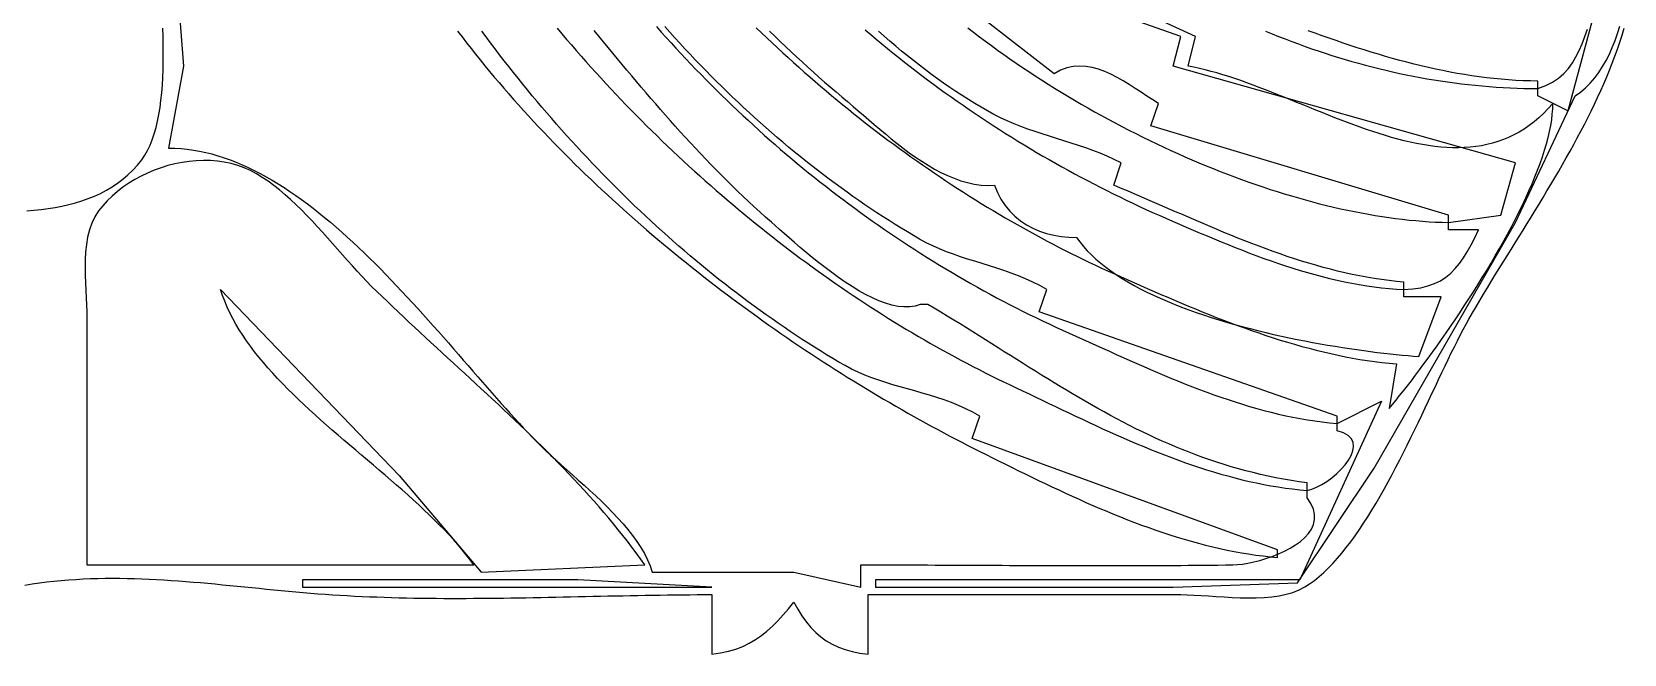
# Model space of a CAD drawing. Header units: metres. Extents: x 0 to 792, y 0 to 1224.
# Drawn here: x 397.6 to 611.6, y 211 to 294.6 of the extents above; entities that cross this region are included whole.
import ezdxf

# ---------------------------------------------------------------- set-up
doc = ezdxf.new("R2010")
doc.units = ezdxf.units.M

msp = doc.modelspace()

# ---------------------------------------------------------------- linework, layer by layer
for points in [[(416, 316), (418, 290), (416, 279), (416.8373, 278.9829), (417.6728, 278.9326), (418.5062, 278.8497), (419.3375, 278.7349), (420.1666, 278.5891), (420.9936, 278.413), (421.8182, 278.2073), (422.6405, 277.9727), (423.4605, 277.7101), (424.278, 277.4202), (425.0929, 277.1037), (425.9053, 276.7614), (426.7151, 276.394), (427.5221, 276.0023), (428.3265, 275.5871), (429.1279, 275.149), (429.9266, 274.6889), (430.7223, 274.2075), (431.5149, 273.7055), (432.3046, 273.1837), (433.0911, 272.6428), (433.8744, 272.0837), (434.6545, 271.507), (435.4313, 270.9135), (436.2048, 270.3039), (436.9748, 269.679), (437.7414, 269.0396), (438.5044, 268.3864), (439.2638, 267.7202), (440.0196, 267.0417), (440.7716, 266.3516), (441.5199, 265.6507), (442.2643, 264.9398), (443.0049, 264.2197), (443.7415, 263.4909), (444.474, 262.7544), (445.2025, 262.0109), (445.9268, 261.2611), (446.647, 260.5057), (447.3628, 259.7456), (448.0744, 258.9814), (448.7816, 258.214), (449.4843, 257.444), (450.1826, 256.6723), (450.8762, 255.8995), (451.5653, 255.1265), (452.2497, 254.3539), (452.9293, 253.5826), (453.6041, 252.8133), (454.2741, 252.0467), (454.9392, 251.2835), (455.5992, 250.5247), (456.2543, 249.7708), (456.9042, 249.0226), (457.549, 248.281), (458.1885, 247.5465), (458.8228, 246.8201), (459.4517, 246.1024), (460.0752, 245.3942), (460.6933, 244.6963), (461.3058, 244.0094), (461.9127, 243.3342), (462.514, 242.6715), (463.1096, 242.022), (463.6995, 241.3866), (464.2835, 240.7659), (464.8616, 240.1608), (465.4338, 239.5719), (466, 239), (466.6406, 238.3732), (467.3161, 237.7362), (468.0217, 237.089), (468.7525, 236.4315), (469.5037, 235.7639), (470.2705, 235.0859), (471.0479, 234.3978), (471.8313, 233.6994), (472.6157, 232.9908), (473.3963, 232.272), (474.1683, 231.543), (474.9268, 230.8038), (475.667, 230.0544), (476.3841, 229.2948), (477.0733, 228.525), (477.7296, 227.745), (478.3484, 226.9548), (478.9247, 226.1544), (479.4536, 225.3439), (479.9305, 224.5231), (480.3504, 223.6922), (480.7085, 222.8512), (481, 222), (499, 222), (500, 222), (509, 220), (509, 223), (509.9996, 222.9997), (510.9994, 222.9989), (511.9992, 222.9976), (512.999, 222.9959), (513.9988, 222.9938), (514.9987, 222.9913), (515.9986, 222.9884), (516.9986, 222.9852), (517.9985, 222.9817), (518.9985, 222.978), (519.9986, 222.9741), (520.9986, 222.97), (521.9987, 222.9657), (522.9988, 222.9613), (523.9989, 222.9568), (524.999, 222.9523), (525.9992, 222.9478), (526.9993, 222.9432), (527.9995, 222.9387), (528.9997, 222.9343), (529.9998, 222.93), (531, 222.9259), (532.0002, 222.9219), (533.0004, 222.9182), (534.0006, 222.9147), (535.0008, 222.9114), (536.001, 222.9085), (537.0011, 222.9059), (538.0013, 222.9038), (539.0015, 222.902), (540.0016, 222.9006), (541.0018, 222.8998), (542.0019, 222.8994), (543.002, 222.8996), (544.0021, 222.9004), (545.0021, 222.9018), (546.0022, 222.9038), (547.0022, 222.9065), (548.0022, 222.9099), (549.0022, 222.9141), (550.0021, 222.919), (551.002, 222.9247), (552.0019, 222.9313), (553.0017, 222.9388), (554.0015, 222.9471), (555.0013, 222.9565), (556.001, 222.9667), (557.0007, 222.978), (558.0004, 222.9903), (559, 223.0038), (559.6081, 223.0344), (560.2881, 223.1099), (561.0264, 223.2295), (561.8097, 223.3924), (562.6245, 223.5977), (563.4574, 223.8447), (564.295, 224.1325), (565.1239, 224.4604), (565.9307, 224.8275), (566.7019, 225.2331), (567.4241, 225.6762), (568.0839, 226.1562), (568.6679, 226.6722), (569.1626, 227.2234), (569.5547, 227.8091), (569.8307, 228.4283), (569.9772, 229.0802), (569.9808, 229.7642), (569.8281, 230.4794), (569.5056, 231.2249), (569, 232), (569, 233), (569.609, 233.1637), (570.2627, 233.4296), (570.9427, 233.785), (571.6309, 234.217), (572.3089, 234.7129), (572.9585, 235.26), (573.5613, 235.8454), (574.0992, 236.4564), (574.5538, 237.0802), (574.9068, 237.7041), (575.1401, 238.3152), (575.2352, 238.9009), (575.174, 239.4483), (574.9381, 239.9447), (574.5094, 240.3772), (573.8694, 240.7333), (573, 241), (573, 242), (579, 245), (568, 221), (511, 221), (511, 220), (551, 220), (567.6713, 220.6034), (578, 236), (597, 269), (605, 286), (605.7242, 286.5214), (606.4024, 287.1029), (607.0362, 287.7406), (607.6272, 288.4307), (608.1769, 289.1694), (608.6869, 289.9529), (609.1587, 290.7773), (609.594, 291.6389), (609.9942, 292.5339), (610.361, 293.4584), (610.6959, 294.4086), (611.0006, 295.3807)], [(523.3768, 295.1804), (524.1636, 294.5705), (524.9585, 293.9646), (525.7614, 293.3628), (526.572, 292.7651), (527.3902, 292.1718), (528.2158, 291.583), (529.0485, 290.9987), (529.8882, 290.4191), (530.7346, 289.8444), (531.5876, 289.2746), (532.4469, 288.7099), (533.3124, 288.1505), (534.1839, 287.5964), (535.0611, 287.0478), (535.9438, 286.5048), (536.8319, 285.9675), (537.7251, 285.4361), (538.6232, 284.9106), (539.5261, 284.3913), (540.4335, 283.8783), (541.3453, 283.3716), (542.2612, 282.8714), (543.181, 282.3779), (544.1046, 281.8911), (545.0316, 281.4112), (545.962, 280.9384), (546.8956, 280.4726), (547.832, 280.0142), (548.7712, 279.5631), (549.7129, 279.1196), (550.6569, 278.6837), (551.603, 278.2557), (552.551, 277.8355), (553.5008, 277.4234), (554.452, 277.0194), (555.4046, 276.6238), (556.3582, 276.2365), (557.3128, 275.8579), (558.2681, 275.4879), (559.2238, 275.1267), (560.1799, 274.7745), (561.136, 274.4313), (562.0921, 274.0973), (563.0479, 273.7727), (564.0031, 273.4575), (564.9576, 273.1519), (565.9113, 272.856), (566.8638, 272.5699), (567.815, 272.2938), (568.7646, 272.0278), (569.7126, 271.772), (570.6586, 271.5265), (571.6025, 271.2916), (572.5441, 271.0672), (573.4832, 270.8536), (574.4195, 270.6508), (575.3529, 270.459), (576.2832, 270.2784), (577.2101, 270.109), (578.1335, 269.9509), (579.0532, 269.8044), (579.9689, 269.6695), (580.8805, 269.5464), (581.7878, 269.4351), (582.6905, 269.3359), (583.5884, 269.2488), (584.4814, 269.174), (585.3693, 269.1115), (586.2518, 269.0616), (587.1287, 269.0244), (588, 269), (588, 270), (548, 282), (549, 285), (548.2409, 285.4773), (547.4688, 285.9811), (546.6847, 286.5), (545.8896, 287.0226), (545.0845, 287.5375), (544.2704, 288.0336), (543.4482, 288.4994), (542.6189, 288.9236), (541.7835, 289.2949), (540.943, 289.6019), (540.0985, 289.8333), (539.2508, 289.9778), (538.4009, 290.0241), (537.55, 289.9608), (536.6988, 289.7765), (535.8485, 289.46), (535, 289), (508, 310)], [(611, 310), (604, 284), (600, 286), (600, 287), (601.045, 287.3894), (601.964, 287.859), (602.7695, 288.4041), (603.4742, 289.0206), (604.0908, 289.7041), (604.6318, 290.4502), (605.1099, 291.2547), (605.5378, 292.1132), (605.9281, 293.0212), (606.2935, 293.9746), (606.6466, 294.969)], [(494.9776, 295.1699), (495.68, 294.4911), (496.3857, 293.8164), (497.0947, 293.1458), (497.807, 292.4794), (498.5225, 291.8173), (499.2412, 291.1594), (499.963, 290.5059), (500.6879, 289.8566), (501.4158, 289.2118), (502.1467, 288.5713), (502.8805, 287.9352), (503.6171, 287.3037), (504.3566, 286.6766), (505.0988, 286.054), (505.8438, 285.436), (506.5914, 284.8226), (507.3417, 284.2138), (508.0945, 283.6097), (508.8498, 283.0102), (509.6076, 282.4155), (510.3678, 281.8256), (511.1304, 281.2404), (511.8953, 280.6601), (512.6625, 280.0846), (513.4319, 279.514), (514.2034, 278.9483), (514.9771, 278.3876), (515.7528, 277.8318), (516.5306, 277.2811), (517.3103, 276.7355), (518.0919, 276.1949), (518.8754, 275.6594), (519.6608, 275.1291), (520.4478, 274.604), (521.2367, 274.0841), (522.0271, 273.5694), (522.8192, 273.0601), (523.6129, 272.556), (524.408, 272.0573), (525.2047, 271.564), (526.0027, 271.0761), (526.8021, 270.5936), (527.6028, 270.1166), (528.4048, 269.6451), (529.208, 269.1792), (530.0124, 268.7189), (530.8179, 268.2641), (531.6245, 267.815), (532.432, 267.3716), (533.2406, 266.9339), (534.05, 266.5019), (534.8603, 266.0758), (535.6714, 265.6554), (536.4833, 265.2408), (537.2959, 264.8322), (538.1092, 264.4294), (538.9231, 264.0326), (539.7375, 263.6417), (540.5525, 263.2569), (541.3679, 262.8781), (542.1838, 262.5054), (543, 262.1388), (543.8935, 261.7409), (544.791, 261.3418), (545.6924, 260.9418), (546.5976, 260.5415), (547.5066, 260.1414), (548.4192, 259.7418), (549.3354, 259.3434), (550.2551, 258.9466), (551.1782, 258.5519), (552.1046, 258.1598), (553.0341, 257.7707), (553.9669, 257.3851), (554.9026, 257.0036), (555.8413, 256.6266), (556.7829, 256.2546), (557.7273, 255.8881), (558.6743, 255.5276), (559.624, 255.1735), (560.5762, 254.8264), (561.5308, 254.4867), (562.4878, 254.1549), (563.447, 253.8315), (564.4084, 253.517), (565.3719, 253.2118), (566.3374, 252.9165), (567.3048, 252.6316), (568.274, 252.3575), (569.2449, 252.0947), (570.2175, 251.8436), (571.1917, 251.6049), (572.1673, 251.3789), (573.1443, 251.1662), (574.1226, 250.9673), (575.1022, 250.7825), (576.0828, 250.6125), (577.0645, 250.4577), (578.0472, 250.3185), (579.0307, 250.1955), (580.015, 250.0892), (581, 250), (580, 244), (580.4544, 244.5474), (580.928, 245.1273), (581.4196, 245.7383), (581.9279, 246.3793), (582.4518, 247.0489), (582.9899, 247.7459), (583.5409, 248.469), (584.1038, 249.217), (584.6771, 249.9885), (585.2598, 250.7824), (585.8505, 251.5973), (586.4479, 252.4321), (587.0509, 253.2853), (587.6583, 254.1559), (588.2687, 255.0424), (588.8809, 255.9437), (589.4937, 256.8584), (590.1058, 257.7854), (590.716, 258.7233), (591.3231, 259.6708), (591.9258, 260.6268), (592.5229, 261.59), (593.1131, 262.559), (593.6952, 263.5327), (594.2679, 264.5097), (594.83, 265.4888), (595.3803, 266.4687), (595.9174, 267.4482), (596.4403, 268.4261), (596.9476, 269.4009), (597.4381, 270.3715), (597.9105, 271.3366), (598.3636, 272.295), (598.7962, 273.2453), (599.207, 274.1864), (599.5948, 275.1169), (599.9583, 276.0356), (600.2963, 276.9412), (600.6075, 277.8325), (600.8908, 278.7082), (601.1448, 279.567), (601.3683, 280.4076), (601.5602, 281.2289), (601.719, 282.0295), (601.8437, 282.8082), (601.9329, 283.5636), (601.9854, 284.2947), (602, 285), (601.3882, 284.3087), (600.7636, 283.6662), (600.1267, 283.0711), (599.4777, 282.5223), (598.817, 282.0186), (598.145, 281.5589), (597.4619, 281.142), (596.7682, 280.7667), (596.0641, 280.4319), (595.3501, 280.1364), (594.6264, 279.8791), (593.8934, 279.6587), (593.1515, 279.4741), (592.4009, 279.3242), (591.6421, 279.2077), (590.8754, 279.1235), (590.1011, 279.0705), (589.3196, 279.0474), (588.5312, 279.0532), (587.7362, 279.0865), (586.935, 279.1464), (586.128, 279.2316), (585.3155, 279.3409), (584.4978, 279.4731), (583.6753, 279.6272), (582.8483, 279.802), (582.0172, 279.9962), (581.1823, 280.2087), (580.344, 280.4383), (579.5025, 280.6839), (578.6583, 280.9444), (577.8117, 281.2185), (576.963, 281.505), (576.1126, 281.8029), (575.2609, 282.1109), (574.408, 282.4279), (573.5545, 282.7527), (572.7007, 283.0841), (571.8469, 283.4211), (570.9934, 283.7623), (570.1405, 284.1067), (569.2888, 284.4531), (568.4383, 284.8002), (567.5897, 285.1471), (566.743, 285.4924), (565.8988, 285.835), (565.0574, 286.1738), (564.219, 286.5075), (563.3841, 286.8351), (562.5529, 287.1553), (561.7259, 287.467), (560.9034, 287.769), (560.0857, 288.0602), (559.2731, 288.3393), (558.4661, 288.6053), (557.6649, 288.8569), (556.8699, 289.093), (556.0815, 289.3124), (555.2999, 289.514), (554.5256, 289.6965), (553.7588, 289.8589), (553, 290), (554, 294), (541, 300)], [(496.7301, 294.7222), (497.4554, 294.0214), (498.1847, 293.3244), (498.9181, 292.6312), (499.6554, 291.9418), (500.3965, 291.256), (501.1414, 290.5739), (501.89, 289.8953), (502.6421, 289.2203), (503.3978, 288.5488), (504.1568, 287.8806), (504.9191, 287.2159), (505.6847, 286.5544), (506.4534, 285.8963), (507.2252, 285.2413), (508, 284.5895), (508.6788, 284.0155), (509.3759, 283.4185), (510.0908, 282.8031), (510.8225, 282.1742), (511.5705, 281.5365), (512.334, 280.8947), (513.1123, 280.2538), (513.9047, 279.6184), (514.7105, 278.9934), (515.529, 278.3834), (516.3594, 277.7933), (517.2012, 277.2278), (518.0534, 276.6918), (518.9155, 276.19), (519.7867, 275.7271), (520.6664, 275.308), (521.5537, 274.9374), (522.448, 274.62), (523.3487, 274.3608), (524.2549, 274.1644), (525.166, 274.0356), (526.0812, 273.9792), (527, 274), (527.3811, 273.0211), (527.8491, 272.117), (528.398, 271.2874), (529.0214, 270.5321), (529.7133, 269.8507), (530.4674, 269.243), (531.2776, 268.7087), (532.1377, 268.2475), (533.0415, 267.8592), (533.9828, 267.5433), (534.9555, 267.2998), (535.9534, 267.1282), (536.9702, 267.0284), (538, 267), (538.443, 266.3886), (538.9274, 265.7911), (539.4516, 265.2073), (540.0144, 264.6373), (540.6142, 264.0807), (541.2495, 263.5376), (541.919, 263.0078), (542.6212, 262.4911), (543.3547, 261.9875), (544.118, 261.4968), (544.9096, 261.019), (545.7282, 260.5538), (546.5722, 260.1013), (547.4404, 259.6612), (548.3311, 259.2334), (549.2429, 258.8179), (550.1745, 258.4145), (551.1244, 258.023), (552.0911, 257.6435), (553.0732, 257.2757), (554.0693, 256.9195), (555.0779, 256.5748), (556.0975, 256.2416), (557.1268, 255.9196), (558.1642, 255.6087), (559.2084, 255.3089), (560.2579, 255.0201), (561.3113, 254.742), (562.367, 254.4746), (563.4238, 254.2178), (564.4801, 253.9714), (565.5344, 253.7353), (566.5854, 253.5095), (567.6317, 253.2937), (568.6716, 253.0879), (569.7039, 252.892), (570.7271, 252.7058), (571.7398, 252.5292), (572.7404, 252.3621), (573.7275, 252.2044), (574.6998, 252.0559), (575.6558, 251.9166), (576.594, 251.7863), (577.5129, 251.6649), (578.4113, 251.5523), (579.2875, 251.4484), (580.1401, 251.3529), (580.9678, 251.266), (581.7691, 251.1873), (582.5425, 251.1168), (583.2866, 251.0544), (584, 251), (587, 259), (582, 259), (582, 260), (583.1779, 260.0805), (584.2461, 260.2396), (585.2144, 260.4765), (586.0921, 260.7903), (586.889, 261.1805), (587.6145, 261.6461), (588.2783, 262.1866), (588.8899, 262.801), (589.4589, 263.4887), (589.9949, 264.2489), (590.5074, 265.0809), (591.006, 265.9839), (591.5003, 266.9572), (592, 268), (588, 268), (588, 269), (595, 270), (597, 277), (551, 290), (552, 294), (536, 299.6875)], [(481.5615, 295.3317), (482.2108, 294.5987), (482.8641, 293.8694), (483.5216, 293.1439), (484.183, 292.4222), (484.8486, 291.7042), (485.5182, 290.9902), (486.1918, 290.2799), (486.8694, 289.5736), (487.551, 288.8712), (488.2366, 288.1727), (488.9261, 287.4782), (489.6196, 286.7877), (490.317, 286.1013), (491.0183, 285.4189), (491.7236, 284.7405), (492.4327, 284.0664), (493.1457, 283.3963), (493.8626, 282.7304), (494.5833, 282.0687), (495.3079, 281.4113), (496.0362, 280.7581), (496.7684, 280.1091), (497.5044, 279.4645), (498.2441, 278.8243), (498.9876, 278.1884), (499.7348, 277.5568), (500.4858, 276.9298), (501.2405, 276.3071), (501.9988, 275.689), (502.7609, 275.0753), (503.5266, 274.4662), (504.296, 273.8616), (505.0691, 273.2616), (505.8457, 272.6663), (506.626, 272.0756), (507.4099, 271.4895), (508.1974, 270.9082), (508.9884, 270.3316), (509.783, 269.7597), (510.5811, 269.1927), (511.3828, 268.6304), (512.188, 268.073), (512.9966, 267.5204), (513.8088, 266.9728), (514.6244, 266.4301), (515.4434, 265.8923), (516.266, 265.3595), (517.0919, 264.8317), (517.9212, 264.3089), (518.754, 263.7913), (519.5901, 263.2787), (520.4296, 262.7712), (521.2724, 262.2688), (522.1186, 261.7717), (522.9681, 261.2797), (523.8209, 260.793), (524.677, 260.3115), (525.5363, 259.8353), (526.399, 259.3645), (527.2649, 258.899), (528.134, 258.4388), (529.0063, 257.984), (529.8819, 257.5347), (530.7606, 257.0908), (531.6425, 256.6524), (532.5276, 256.2196), (533.4159, 255.7922), (534.3072, 255.3704), (535.2017, 254.9542), (536.0993, 254.5437), (537, 254.1388), (537.8957, 253.7383), (538.7948, 253.3342), (539.697, 252.9272), (540.6025, 252.518), (541.5111, 252.1073), (542.4228, 251.6955), (543.3375, 251.2836), (544.2553, 250.872), (545.1761, 250.4615), (546.0998, 250.0528), (547.0264, 249.6464), (547.9559, 249.2431), (548.8882, 248.8435), (549.8233, 248.4483), (550.7612, 248.0581), (551.7018, 247.6736), (552.645, 247.2955), (553.5909, 246.9245), (554.5393, 246.5611), (555.4903, 246.2061), (556.4439, 245.8601), (557.3999, 245.5238), (558.3583, 245.1978), (559.3191, 244.8828), (560.2823, 244.5795), (561.2478, 244.2886), (562.2156, 244.0106), (563.1856, 243.7463), (564.1578, 243.4963), (565.1321, 243.2613), (566.1086, 243.0419), (567.0872, 242.8388), (568.0678, 242.6527), (569.0504, 242.4842), (570.0349, 242.3341), (571.0214, 242.2029), (572.0098, 242.0913), (573, 242), (573, 243), (533, 257), (534, 260), (533.0659, 260.5218), (532.1195, 260.9972), (531.1627, 261.4317), (530.1975, 261.8308), (529.2259, 262.2), (528.2498, 262.5446), (527.2713, 262.8703), (526.2923, 263.1824), (525.3147, 263.4865), (524.3407, 263.7881), (523.372, 264.0925), (522.4109, 264.4053), (521.4591, 264.7319), (520.5187, 265.0779), (519.5916, 265.4487), (518.6799, 265.8497), (517.7855, 266.2865), (516.9105, 266.7646), (516.0879, 267.2453), (515.267, 267.7345), (514.4476, 268.232), (513.63, 268.7378), (512.8142, 269.2518), (512.0003, 269.7739), (511.1884, 270.3039), (510.3786, 270.8418), (509.5709, 271.3874), (508.7655, 271.9408), (507.9624, 272.5016), (507.1617, 273.0699), (506.3636, 273.6456), (505.568, 274.2286), (504.7751, 274.8187), (503.985, 275.4158), (503.1977, 276.0199), (502.4133, 276.6309), (501.632, 277.2486), (500.8538, 277.8729), (500.0788, 278.5038), (499.3071, 279.1412), (498.5387, 279.7849), (497.7738, 280.4348), (497.0125, 281.0909), (496.2547, 281.753), (495.5007, 282.4211), (494.7505, 283.095), (494.0042, 283.7746), (493.2619, 284.4599), (492.5236, 285.1507), (491.7894, 285.8469), (491.0595, 286.5485), (490.334, 287.2553), (489.6128, 287.9673), (488.8961, 288.6843), (488.184, 289.4062), (487.4766, 290.1329), (486.7739, 290.8644), (486.0761, 291.6005), (485.3832, 292.3411), (484.6953, 293.0861), (484.0125, 293.8355), (483.3349, 294.5891), (482.6626, 295.3468)], [(396.6992, 220.2728), (397.6729, 220.4316), (398.6477, 220.5736), (399.6238, 220.6996), (400.6009, 220.8099), (401.5791, 220.9053), (402.5583, 220.9861), (403.5385, 221.0531), (404.5195, 221.1067), (405.5014, 221.1475), (406.484, 221.1761), (407.4674, 221.1931), (408.4515, 221.1989), (409.4362, 221.1942), (410.4214, 221.1796), (411.4072, 221.1554), (412.3934, 221.1225), (413.38, 221.0812), (414.367, 221.0322), (415.3542, 220.976), (416.3417, 220.9131), (417.3294, 220.8442), (418.3173, 220.7698), (419.3052, 220.6904), (420.2931, 220.6067), (421.281, 220.5191), (422.2688, 220.4283), (423.2565, 220.3347), (424.244, 220.239), (425.2312, 220.1417), (426.2182, 220.0434), (427.2048, 219.9446), (428.1909, 219.8459), (429.1767, 219.7478), (430.1619, 219.651), (431.1465, 219.5559), (432.1305, 219.4632), (433.1138, 219.3733), (434.0964, 219.2869), (435.0782, 219.2045), (436.0592, 219.1267), (437.0393, 219.054), (438.0284, 218.986), (439.0186, 218.9232), (440.0099, 218.8654), (441.0022, 218.8124), (441.9954, 218.7642), (442.9895, 218.7205), (443.9846, 218.6812), (444.9804, 218.6461), (445.9771, 218.6151), (446.9745, 218.5881), (447.9726, 218.5649), (448.9714, 218.5453), (449.9708, 218.5292), (450.9708, 218.5165), (451.9714, 218.5069), (452.9724, 218.5003), (453.974, 218.4967), (454.9759, 218.4957), (455.9782, 218.4973), (456.9809, 218.5014), (457.9839, 218.5077), (458.9871, 218.5161), (459.9906, 218.5265), (460.9942, 218.5388), (461.998, 218.5526), (463.0018, 218.568), (464.0057, 218.5848), (465.0097, 218.6027), (466.0135, 218.6217), (467.0174, 218.6416), (468.0211, 218.6623), (469.0246, 218.6836), (470.028, 218.7053), (471.0311, 218.7272), (472.034, 218.7494), (473.0365, 218.7715), (474.0386, 218.7935), (475.0404, 218.8151), (476.0417, 218.8363), (477.0426, 218.8569), (478.0429, 218.8766), (479.0426, 218.8955), (480.0418, 218.9133), (481.0403, 218.9299), (482.0381, 218.945), (483.0352, 218.9587), (484.0315, 218.9707), (485.027, 218.9808), (486.0216, 218.989), (487.0153, 218.995), (488.0081, 218.9987), (489, 219), (489, 211), (490.1478, 211.1651), (491.2167, 211.3949), (492.2144, 211.6887), (493.1489, 212.0459), (494.0279, 212.4658), (494.8592, 212.9476), (495.6507, 213.4908), (496.4101, 214.0947), (497.1453, 214.7585), (497.864, 215.4816), (498.5742, 216.2633), (499.2836, 217.103), (500, 218), (500.5467, 217.026), (501.111, 216.1332), (501.6982, 215.3193), (502.3135, 214.582), (502.9624, 213.9188), (503.6501, 213.3275), (504.382, 212.8055), (505.1634, 212.3507), (505.9997, 211.9605), (506.8961, 211.6328), (507.8581, 211.365), (508.8909, 211.1548), (510, 211), (510, 219), (552, 219), (552.8583, 218.9857), (553.7738, 218.9473), (554.738, 218.8916), (555.7425, 218.8251), (556.779, 218.7546), (557.8392, 218.6867), (558.9146, 218.6282), (559.997, 218.5857), (561.078, 218.5659), (562.1491, 218.5755), (563.2021, 218.6212), (564.2287, 218.7097), (565.2203, 218.8477), (566.1687, 219.0417), (567.0656, 219.2986), (567.9025, 219.625), (568.6712, 220.0277), (569.3157, 220.4442), (569.9541, 220.9086), (570.5865, 221.4187), (571.2128, 221.9725), (571.833, 222.568), (572.4471, 223.2032), (573.055, 223.8759), (573.6568, 224.5843), (574.2524, 225.3262), (574.8419, 226.0996), (575.4251, 226.9026), (576.0021, 227.7329), (576.5729, 228.5887), (577.1375, 229.4679), (577.6957, 230.3684), (578.2477, 231.2883), (578.7934, 232.2254), (579.3328, 233.1778), (579.8659, 234.1435), (580.3926, 235.1203), (580.9129, 236.1063), (581.4269, 237.0994), (581.9345, 238.0975), (582.4357, 239.0988), (582.9304, 240.1011), (583.4187, 241.1023), (583.9006, 242.1006), (584.376, 243.0937), (584.8449, 244.0798), (585.3072, 245.0567), (585.7631, 246.0224), (586.2124, 246.975), (586.6552, 247.9123), (587.0914, 248.8323), (587.521, 249.733), (587.9441, 250.6124), (588.3605, 251.4684), (588.7702, 252.299), (589.1734, 253.1022), (589.5698, 253.8759), (589.9596, 254.6182), (590.3427, 255.3268), (590.7191, 256), (591.2041, 256.845), (591.6969, 257.6916), (592.1968, 258.5398), (592.7032, 259.3896), (593.2156, 260.2411), (593.7333, 261.0942), (594.2558, 261.9491), (594.7824, 262.8057), (595.3127, 263.6641), (595.8459, 264.5244), (596.3816, 265.3865), (596.9191, 266.2505), (597.4579, 267.1164), (597.9973, 267.9844), (598.5368, 268.8543), (599.0758, 269.7262), (599.6137, 270.6002), (600.1499, 271.4763), (600.6839, 272.3545), (601.215, 273.2349), (601.7427, 274.1175), (602.2663, 275.0024), (602.7854, 275.8895), (603.2992, 276.779), (603.8073, 277.6707), (604.309, 278.5649), (604.8037, 279.4615), (605.2909, 280.3605), (605.77, 281.2619), (606.2404, 282.1659), (606.7015, 283.0725), (607.1527, 283.9816), (607.5935, 284.8934), (608.0231, 285.8078), (608.4412, 286.7249), (608.847, 287.6447), (609.24, 288.5672), (609.6196, 289.4926), (609.9853, 290.4208), (610.3364, 291.3518), (610.6723, 292.2857), (610.9924, 293.2226), (611.2963, 294.1624), (611.5832, 295.1052)], [(396.9406, 270.5675), (397.9086, 270.6465), (398.8677, 270.7474), (399.8165, 270.8719), (400.7535, 271.0216), (401.6774, 271.1983), (402.5865, 271.4036), (403.4794, 271.6391), (404.3547, 271.9067), (405.2109, 272.2078), (406.0465, 272.5443), (406.8599, 272.9178), (407.6499, 273.3299), (408.4148, 273.7825), (409.1533, 274.277), (409.8637, 274.8153), (410.5448, 275.3989), (411.1949, 276.0296), (411.8127, 276.7091), (412.3966, 277.439), (412.8037, 278.0345), (413.1742, 278.6826), (413.5092, 279.3805), (413.8104, 280.1256), (414.0791, 280.915), (414.3166, 281.7461), (414.5245, 282.6161), (414.7042, 283.5223), (414.857, 284.462), (414.9844, 285.4324), (415.0878, 286.4308), (415.1687, 287.4545), (415.2284, 288.5007), (415.2684, 289.5667), (415.29, 290.6499), (415.2948, 291.7473), (415.2841, 292.8565), (415.2594, 293.9745), (415.222, 295.0986)], [(454.8417, 294.7179), (455.4374, 293.9358), (456.039, 293.1568), (456.6465, 292.381), (457.2598, 291.6083), (457.8787, 290.8389), (458.5032, 290.0727), (459.1333, 289.3097), (459.7688, 288.55), (460.4097, 287.7936), (461.0558, 287.0405), (461.7072, 286.2907), (462.3636, 285.5442), (463.0251, 284.8012), (463.6916, 284.0615), (464.3629, 283.3253), (465.039, 282.5925), (465.7198, 281.8632), (466.4052, 281.1374), (467.0951, 280.415), (467.7896, 279.6962), (468.4884, 278.981), (469.1915, 278.2693), (469.8988, 277.5612), (470.6102, 276.8568), (471.3257, 276.1559), (472.0451, 275.4588), (472.7685, 274.7653), (473.4956, 274.0755), (474.2265, 273.3895), (474.961, 272.7072), (475.6991, 272.0287), (476.4406, 271.354), (477.1856, 270.6831), (477.9338, 270.016), (478.6853, 269.3528), (479.44, 268.6935), (480.1977, 268.0381), (480.9584, 267.3866), (481.7219, 266.739), (482.4884, 266.0955), (483.2575, 265.4559), (484.0293, 264.8203), (484.8037, 264.1888), (485.5806, 263.5613), (486.3599, 262.9379), (487.1416, 262.3187), (487.9254, 261.7035), (488.7115, 261.0925), (489.4996, 260.4857), (490.2898, 259.883), (491.0818, 259.2846), (491.8757, 258.6904), (492.6714, 258.1004), (493.4687, 257.5148), (494.2676, 256.9334), (495.0681, 256.3564), (495.87, 255.7837), (496.6732, 255.2154), (497.4777, 254.6514), (498.2833, 254.0919), (499.0901, 253.5368), (499.8979, 252.9862), (500.7067, 252.44), (501.5163, 251.8984), (502.3266, 251.3612), (503.1377, 250.8286), (503.9494, 250.3006), (504.7616, 249.7772), (505.5743, 249.2583), (506.3873, 248.7442), (507.2006, 248.2346), (508.0141, 247.7298), (508.8278, 247.2296), (509.6414, 246.7341), (510.4551, 246.2434), (511.2686, 245.7575), (512.0819, 245.2763), (512.8949, 244.8), (513.7075, 244.3285), (514.5197, 243.8618), (515.3314, 243.4), (516.1424, 242.9432), (516.9528, 242.4912), (517.7624, 242.0442), (518.5711, 241.6021), (519.3788, 241.165), (520.1856, 240.7329), (520.9912, 240.3059), (521.7957, 239.8839), (522.5989, 239.467), (523.4007, 239.0551), (524.2011, 238.6484), (525, 238.2469), (525.8581, 237.8178), (526.7213, 237.3866), (527.5894, 236.9535), (528.4624, 236.5192), (529.3401, 236.0842), (530.2225, 235.649), (531.1093, 235.214), (532.0004, 234.7797), (532.8958, 234.3468), (533.7953, 233.9156), (534.6988, 233.4868), (535.6062, 233.0607), (536.5173, 232.6379), (537.4321, 232.219), (538.3504, 231.8044), (539.2721, 231.3945), (540.197, 230.99), (541.1251, 230.5914), (542.0563, 230.1991), (542.9903, 229.8136), (543.9272, 229.4355), (544.8667, 229.0652), (545.8088, 228.7033), (546.7533, 228.3502), (547.7001, 228.0066), (548.649, 227.6728), (549.6001, 227.3494), (550.5531, 227.0368), (551.5079, 226.7357), (552.4645, 226.4465), (553.4226, 226.1697), (554.3822, 225.9058), (555.3431, 225.6553), (556.3053, 225.4188), (557.2686, 225.1967), (558.2328, 224.9895), (559.1979, 224.7977), (560.1638, 224.6219), (561.1302, 224.4626), (562.0972, 224.3202), (563.0646, 224.1953), (564.0322, 224.0884), (565, 224), (565, 225), (524, 240), (525, 243), (524.0643, 243.5164), (523.1152, 243.9846), (522.1547, 244.41), (521.1848, 244.7979), (520.2077, 245.1537), (519.2253, 245.4828), (518.2397, 245.7904), (517.253, 246.0821), (516.2672, 246.363), (515.2843, 246.6387), (514.3065, 246.9143), (513.3357, 247.1954), (512.3741, 247.4873), (511.4236, 247.7952), (510.4863, 248.1247), (509.5643, 248.481), (508.6596, 248.8695), (507.7743, 249.2956), (506.9105, 249.7646)], [(506.9104, 249.7646), (506.08, 250.2483), (505.2517, 250.7393), (504.4254, 251.2377), (503.6011, 251.7432), (502.779, 252.2559), (501.9591, 252.7756), (501.1414, 253.3023), (500.326, 253.8359), (499.5129, 254.3763), (498.7023, 254.9235), (497.894, 255.4773), (497.0882, 256.0377), (496.285, 256.6046), (495.4844, 257.1779), (494.6864, 257.7576), (493.891, 258.3435), (493.0985, 258.9357), (492.3087, 259.534), (491.5218, 260.1383), (490.7377, 260.7486), (489.9566, 261.3647), (489.1785, 261.9867), (488.4035, 262.6144), (487.6315, 263.2478), (486.8627, 263.8867), (486.0971, 264.5311), (485.3347, 265.181), (484.5757, 265.8362), (483.82, 266.4967), (483.0677, 267.1623), (482.3188, 267.8331), (481.5735, 268.5089), (480.8317, 269.1897), (480.0935, 269.8753), (479.359, 270.5658), (478.6282, 271.261), (477.9011, 271.9608), (477.1779, 272.6652), (476.4585, 273.374), (475.743, 274.0873), (475.0315, 274.805), (474.324, 275.5269), (473.6206, 276.253), (472.9213, 276.9831), (472.2262, 277.7174), (471.5352, 278.4555), (470.8486, 279.1976), (470.1663, 279.9434), (469.4883, 280.693), (468.8148, 281.4461), (468.1457, 282.2029), (467.4811, 282.9631), (466.8212, 283.7268), (466.1658, 284.4938), (465.5152, 285.264), (464.8692, 286.0374), (464.2281, 286.8139), (463.5917, 287.5935), (462.9603, 288.3759), (462.3337, 289.1613), (461.7122, 289.9494), (461.0957, 290.7402), (460.4843, 291.5337), (459.878, 292.3297), (459.2769, 293.1282), (458.681, 293.9292), (458.0904, 294.7324)], [(468.1968, 295.1177), (468.8341, 294.3598), (469.4753, 293.6052), (470.1204, 292.854), (470.7693, 292.1061), (471.4219, 291.3617), (472.0783, 290.6207), (472.7384, 289.8833), (473.4022, 289.1493), (474.0695, 288.4189), (474.7405, 287.692), (475.4149, 286.9688), (476.0929, 286.2492), (476.7743, 285.5333), (477.4592, 284.8211), (478.1474, 284.1126), (478.8389, 283.4079), (479.5337, 282.707), (480.2318, 282.0099), (480.9331, 281.3167), (481.6376, 280.6274), (482.3452, 279.9421), (483.0559, 279.2606), (483.7696, 278.5832), (484.4863, 277.9098), (485.206, 277.2405), (485.9287, 276.5753), (486.6542, 275.9141), (487.3826, 275.2572), (488.1138, 274.6044), (488.8477, 273.9558), (489.5844, 273.3115), (490.3237, 272.6715), (491.0657, 272.0357), (491.8103, 271.4044), (492.5575, 270.7774), (493.3072, 270.1548), (494.0594, 269.5366), (494.814, 268.9229), (495.571, 268.3138), (496.3304, 267.7091), (497.0921, 267.109), (497.8561, 266.5136), (498.6223, 265.9227), (499.3908, 265.3366), (500.1614, 264.7551), (500.9341, 264.1783), (501.7089, 263.6064), (502.4857, 263.0392), (503.2645, 262.4768), (504.0453, 261.9193), (504.828, 261.3666), (505.6126, 260.8189), (506.399, 260.2762), (507.1872, 259.7384), (507.9771, 259.2056), (508.7688, 258.6779), (509.5622, 258.1553), (510.3572, 257.6378), (511.1537, 257.1254), (511.9519, 256.6182), (512.7515, 256.1162), (513.5526, 255.6195), (514.3552, 255.128), (515.1591, 254.6418), (515.9644, 254.161), (516.771, 253.6855), (517.5789, 253.2154), (518.388, 252.7508), (519.1983, 252.2916), (520.0098, 251.8379), (520.8223, 251.3897), (521.6359, 250.9471), (522.4506, 250.5101), (523.2662, 250.0787), (524.0828, 249.653), (524.9003, 249.2329), (525.7187, 248.8186), (526.5379, 248.41), (527.3578, 248.0072), (528.1785, 247.6102), (529, 247.2191), (529.8757, 246.8041), (530.7542, 246.3857), (531.6355, 245.9644), (532.5195, 245.5408), (533.4063, 245.1153), (534.2958, 244.6886), (535.1881, 244.2612), (536.083, 243.8336), (536.9806, 243.4064), (537.8809, 242.9801), (538.7839, 242.5553), (539.6895, 242.1324), (540.5977, 241.7122), (541.5085, 241.295), (542.422, 240.8815), (543.338, 240.4722), (544.2566, 240.0677), (545.1778, 239.6684), (546.1015, 239.2749), (547.0278, 238.8879), (547.9566, 238.5077), (548.8879, 238.135), (549.8217, 237.7704), (550.7579, 237.4143), (551.6967, 237.0673), (552.6379, 236.7299), (553.5815, 236.4028), (554.5275, 236.0863), (555.476, 235.7812), (556.4269, 235.4879), (557.3801, 235.207), (558.3357, 234.939), (559.2937, 234.6845), (560.254, 234.4439), (561.2166, 234.218), (562.1816, 234.0071), (563.1489, 233.8119), (564.1184, 233.6329), (565.0902, 233.4707), (566.0643, 233.3257), (567.0406, 233.1986), (568.0192, 233.0898), (569, 233), (569, 234), (567.9267, 234.1533), (566.8658, 234.3221), (565.8169, 234.506), (564.7796, 234.7048), (563.7537, 234.918), (562.7389, 235.1454), (561.7347, 235.3867), (560.7409, 235.6416), (559.7571, 235.9096), (558.7831, 236.1905), (557.8184, 236.484), (556.8629, 236.7897), (555.9161, 237.1074), (554.9777, 237.4367), (554.0474, 237.7772), (553.1249, 238.1287), (552.2099, 238.4908), (551.302, 238.8633), (550.4009, 239.2457), (549.5063, 239.6378), (548.6178, 240.0393), (547.7352, 240.4497), (546.8581, 240.8689), (545.9861, 241.2965), (545.1191, 241.7321), (544.2566, 242.1755), (543.3982, 242.6262), (542.5438, 243.0841), (541.693, 243.5487), (540.8453, 244.0198), (540.0006, 244.497), (539.1585, 244.98), (538.3187, 245.4685), (537.4808, 245.9622), (536.6445, 246.4607), (535.8095, 246.9637), (534.9755, 247.4709), (534.1422, 247.982), (533.3091, 248.4966), (532.4761, 249.0145), (531.6427, 249.5352), (530.8087, 250.0586), (529.9737, 250.5842), (529.1374, 251.1118), (528.2995, 251.6409), (527.4596, 252.1714), (526.6175, 252.7028), (525.7728, 253.2349), (524.9251, 253.7673), (524.0742, 254.2998), (523.2198, 254.8319), (522.3614, 255.3634), (521.4989, 255.8939), (520.6318, 256.4231), (519.7598, 256.9508), (518.8826, 257.4765), (518, 258), (517, 258), (516.3132, 257.7754), (515.5845, 257.6606), (514.8179, 257.6482), (514.0179, 257.7314), (513.1885, 257.903), (512.3341, 258.1561), (511.459, 258.4835), (510.5673, 258.8782), (509.6634, 259.3332), (508.7514, 259.8414), (507.8356, 260.3957), (506.9204, 260.9891), (506.0099, 261.6146), (505.1083, 262.2651), (504.22, 262.9336), (503.3492, 263.6129), (502.5001, 264.2961), (501.677, 264.9761), (500.8841, 265.6458), (500.1257, 266.2982), (499.4061, 266.9263), (498.7294, 267.5229), (498.1, 268.0811), (497.5221, 268.5938), (497, 269.054), (496.225, 269.7381), (495.4581, 270.4266), (494.6989, 271.1194), (493.9472, 271.8162), (493.2029, 272.517), (492.4658, 273.2216), (491.7355, 273.93), (491.0118, 274.642), (490.2946, 275.3576), (489.5836, 276.0765), (488.8787, 276.7987), (488.1795, 277.5241), (487.4858, 278.2525), (486.7976, 278.9839), (486.1144, 279.718), (485.4361, 280.4549), (484.7625, 281.1944), (484.0933, 281.9363), (483.4284, 282.6806), (482.7675, 283.4271), (482.1103, 284.1758), (481.4568, 284.9264), (480.8065, 285.679), (480.1594, 286.4333), (479.5152, 287.1893), (478.8737, 287.9468), (478.2347, 288.7057), (477.5979, 289.466), (476.9631, 290.2274), (476.3301, 290.99), (475.6986, 291.7535), (475.0686, 292.5178), (474.4396, 293.2829), (473.8116, 294.0485), (473.1843, 294.8147)], [(509.6047, 294.9052), (510.3478, 294.2698), (511.0948, 293.639), (511.8457, 293.0129), (512.6006, 292.3915), (513.3593, 291.7747), (514.1219, 291.1626), (514.8882, 290.5553), (515.6583, 289.9527), (516.4321, 289.3549), (517.2096, 288.7619), (517.9908, 288.1737), (518.7755, 287.5903), (519.5638, 287.0117), (520.3556, 286.438), (521.1509, 285.8692), (521.9497, 285.3053), (522.7519, 284.7463), (523.5574, 284.1923), (524.3663, 283.6432), (525.1785, 283.0991), (525.994, 282.5601), (526.8127, 282.026), (527.6346, 281.497), (528.4596, 280.973), (529.2877, 280.4541), (530.119, 279.9403), (530.9532, 279.4317), (531.7905, 278.9281), (532.6307, 278.4298), (533.4739, 277.9366), (534.3199, 277.4486), (535.1688, 276.9658), (536.0205, 276.4882), (536.875, 276.0159), (537.7322, 275.5489), (538.5922, 275.0872), (539.4548, 274.6308), (540.32, 274.1797), (541.1878, 273.734), (542.0581, 273.2937), (542.931, 272.8587), (543.8063, 272.4292), (544.6841, 272.0051), (545.5643, 271.5864), (546.4469, 271.1732), (547.3317, 270.7655), (548.2189, 270.3633), (549.1083, 269.9667), (550, 269.5756), (550.9115, 269.1792), (551.8281, 268.7815), (552.7498, 268.3831), (553.6764, 267.9849), (554.6077, 267.5876), (555.5435, 267.1921), (556.4838, 266.799), (557.4284, 266.4092), (558.3771, 266.0234), (559.3297, 265.6424), (560.2862, 265.2671), (561.2464, 264.8981), (562.2102, 264.5362), (563.1773, 264.1823), (564.1476, 263.8371), (565.1211, 263.5014), (566.0975, 263.176), (567.0767, 262.8616), (568.0585, 262.559), (569.0429, 262.269), (570.0296, 261.9924), (571.0185, 261.73), (572.0095, 261.4825), (573.0024, 261.2507), (573.997, 261.0354), (574.9933, 260.8373), (575.991, 260.6573), (576.9901, 260.4962), (577.9903, 260.3546), (578.9915, 260.2334), (579.9937, 260.1334), (580.9965, 260.0553), (582, 260), (582, 261), (580.9952, 261.0921), (579.9941, 261.2036), (578.9967, 261.3338), (578.0028, 261.4822), (577.0125, 261.648), (576.0255, 261.8308), (575.0419, 262.0298), (574.0615, 262.2444), (573.0843, 262.474), (572.1101, 262.718), (571.139, 262.9757), (570.1707, 263.2466), (569.2053, 263.5299), (568.2427, 263.8252), (567.2828, 264.1316), (566.3254, 264.4487), (565.3706, 264.7758), (564.4182, 265.1123), (563.4681, 265.4575), (562.5203, 265.8109), (561.5748, 266.1717), (560.6313, 266.5394), (559.6899, 266.9134), (558.7504, 267.2929), (557.8128, 267.6775), (556.877, 268.0665), (555.9429, 268.4591), (555.0104, 268.8549), (554.0795, 269.2532), (553.15, 269.6534), (552.222, 270.0548), (551.2952, 270.4569), (550.3697, 270.8589), (549.4453, 271.2603), (548.522, 271.6605), (547.5997, 272.0587), (546.6782, 272.4545), (545.7576, 272.8471), (544.8378, 273.236), (543.9186, 273.6205), (543, 274), (544, 277), (543.0696, 277.4668), (542.1264, 277.8986), (541.1723, 278.2996), (540.2094, 278.6741), (539.2396, 279.0264), (538.2649, 279.3606), (537.2873, 279.6812), (536.3088, 279.9923), (535.3313, 280.2982), (534.3569, 280.6032), (533.3876, 280.9115), (532.4252, 281.2274), (531.4719, 281.5552), (530.5297, 281.8991), (529.6004, 282.2635), (528.6861, 282.6525), (527.7888, 283.0704), (526.9105, 283.5216), (526.0452, 283.998), (525.1854, 284.4892), (524.3309, 284.9948), (523.4817, 285.5142), (522.6379, 286.0472), (521.7994, 286.5933), (520.9663, 287.152), (520.1385, 287.7231), (519.316, 288.306), (518.4989, 288.9004), (517.687, 289.5058), (516.8805, 290.1219), (516.0794, 290.7482), (515.2835, 291.3844), (514.493, 292.0299), (513.7078, 292.6844), (512.9279, 293.3476), (512.1533, 294.0189), (511.384, 294.698)], [(563.3896, 294.727), (564.2688, 294.3642), (565.1505, 294.0093), (566.0347, 293.6624), (566.9212, 293.3235), (567.8101, 292.9927), (568.7013, 292.67), (569.5947, 292.3555), (570.4903, 292.0493), (571.3881, 291.7514), (572.288, 291.4619), (573.1899, 291.1809), (574.0937, 290.9083), (574.9996, 290.6444), (575.9073, 290.3892), (576.8168, 290.1426), (577.7281, 289.9049), (578.6412, 289.676), (579.5559, 289.456), (580.4722, 289.245), (581.3901, 289.043), (582.3096, 288.8501), (583.2305, 288.6664), (584.1528, 288.4919), (585.0765, 288.3267), (586.0016, 288.1709), (586.9278, 288.0244), (587.8554, 287.8875), (588.784, 287.7601), (589.7138, 287.6424), (590.6446, 287.5343), (591.5765, 287.436), (592.5093, 287.3474), (593.443, 287.2688), (594.3775, 287.2001), (595.3129, 287.1413), (596.249, 287.0927), (597.1858, 287.0541), (598.1233, 287.0258), (599.0613, 287.0077), (600, 287), (600, 288), (599.0049, 288.0168), (598.0118, 288.0504), (597.0207, 288.1005), (596.0316, 288.1666), (595.0445, 288.2483), (594.0594, 288.3451), (593.0762, 288.4566), (592.0949, 288.5824), (591.1157, 288.722), (590.1383, 288.875), (589.1629, 289.0411), (588.1894, 289.2197), (587.2178, 289.4104), (586.2481, 289.6129), (585.2803, 289.8266), (584.3144, 290.0512), (583.3504, 290.2862), (582.3882, 290.5311), (581.4279, 290.7857), (580.4695, 291.0493), (579.5129, 291.3217), (578.5581, 291.6023), (577.6052, 291.8908), (576.6541, 292.1867), (575.7047, 292.4895), (574.7572, 292.7989), (573.8115, 293.1145), (572.8675, 293.4357), (571.9254, 293.7622), (570.985, 294.0936), (570.0463, 294.4293), (569.1094, 294.7691)], [(443.2854, 260.4243), (442.6434, 261.0697), (441.998, 261.7429), (441.3489, 262.4401), (440.6957, 263.1578), (440.038, 263.8926), (439.3754, 264.6408), (438.7075, 265.3988), (438.034, 266.1632), (437.3544, 266.9303), (436.6685, 267.6967), (435.9757, 268.4588), (435.2758, 269.2129), (434.5684, 269.9556), (433.853, 270.6834), (433.1294, 271.3926), (432.3971, 272.0796), (431.6557, 272.7411), (430.9049, 273.3733), (430.1442, 273.9728), (429.3734, 274.536), (428.592, 275.0593), (427.7997, 275.5392), (426.9961, 275.9722), (426.1565, 276.3552), (425.2899, 276.6732), (424.3997, 276.9279), (423.4896, 277.1209), (422.5632, 277.2539), (421.624, 277.3286), (420.6755, 277.3464), (419.7214, 277.3092), (418.7652, 277.2185), (417.8106, 277.076), (416.861, 276.8833), (415.92, 276.6421), (414.9913, 276.354), (414.0783, 276.0206), (413.1848, 275.6437), (412.3141, 275.2248), (411.47, 274.7656), (410.6559, 274.2678), (409.8755, 273.7329), (409.1324, 273.1627), (408.43, 272.5587), (407.772, 271.9226), (407.1619, 271.2561), (406.6034, 270.5609)], [(406.6033, 270.5609), (406.0889, 269.7675), (405.6777, 268.9124), (405.3593, 268.0044), (405.1233, 267.052), (404.9592, 266.064), (404.8566, 265.049), (404.8051, 264.0157), (404.7943, 262.9728), (404.8137, 261.929), (404.853, 260.893), (404.9016, 259.8734), (404.9493, 258.8789), (404.9856, 257.9182), (405, 257), (405, 223)], [(405, 223), (457, 223), (456.5056, 223.6814), (455.985, 224.3606), (455.4396, 225.0377), (454.8704, 225.7129), (454.2787, 226.3862), (453.6656, 227.058), (453.0324, 227.7283), (452.3803, 228.3973), (451.7105, 229.0653), (451.0242, 229.7324), (450.3226, 230.3987), (449.6069, 231.0645), (448.8784, 231.7298), (448.1381, 232.395), (447.3873, 233.0601), (446.6273, 233.7253), (445.8592, 234.3908), (445.0843, 235.0567), (444.3037, 235.7233), (443.5186, 236.3908), (442.7303, 237.0592), (441.9399, 237.7287), (441.1487, 238.3996), (440.3579, 239.072), (439.5686, 239.7461), (438.7822, 240.422), (437.9997, 241.0999), (437.2223, 241.78), (436.4514, 242.4625), (435.6881, 243.1475), (434.9336, 243.8353), (434.1891, 244.5259), (433.4558, 245.2196), (432.7349, 245.9164), (432.0276, 246.6167), (431.3352, 247.3206), (430.6588, 248.0282), (429.9996, 248.7397), (429.3589, 249.4554), (428.7378, 250.1752), (428.1375, 250.8995), (427.5594, 251.6285), (427.0045, 252.3622), (426.474, 253.1008), (425.9693, 253.8446), (425.4914, 254.5937), (425.0416, 255.3482), (424.621, 256.1084), (424.231, 256.8744), (423.8727, 257.6464), (423.5473, 258.4245), (423.256, 259.209), (423, 260), (447, 235), (458, 222), (480, 223), (479.4294, 223.7996), (478.848, 224.5942), (478.2561, 225.384), (477.6541, 226.169), (477.0422, 226.9493), (476.4209, 227.7251), (475.7904, 228.4965), (475.1511, 229.2635), (474.5033, 230.0263), (473.8473, 230.785), (473.1834, 231.5397), (472.5121, 232.2905), (471.8336, 233.0375), (471.1482, 233.7809), (470.4563, 234.5208), (469.7582, 235.2572), (469.0542, 235.9903), (468.3448, 236.7202), (467.6301, 237.447), (466.9105, 238.1708), (466.1864, 238.8917), (465.4581, 239.6099), (464.7259, 240.3254), (463.9902, 241.0384), (463.2512, 241.749), (462.5093, 242.4572), (461.7649, 243.1632), (461.0182, 243.8672), (460.2697, 244.5691), (459.5195, 245.2692), (458.7681, 245.9675), (458.0158, 246.6642), (457.2629, 247.3594), (456.5098, 248.0531), (455.7567, 248.7455), (455.0041, 249.4367), (454.2521, 250.1268), (453.5013, 250.816), (452.7518, 251.5043), (452.004, 252.1918), (451.2583, 252.8787), (450.515, 253.5651), (449.7744, 254.251), (449.0368, 254.9367), (448.3027, 255.6221), (447.5722, 256.3075), (446.8457, 256.9929), (446.1236, 257.6784), (445.4062, 258.3642), (444.6938, 259.0504), (443.9868, 259.737), (443.2855, 260.4243)], [(434, 221), (434, 220), (489, 220), (471, 221), (434, 221)]]:
    msp.add_lwpolyline(points)

doc.saveas('drawing.dxf')
